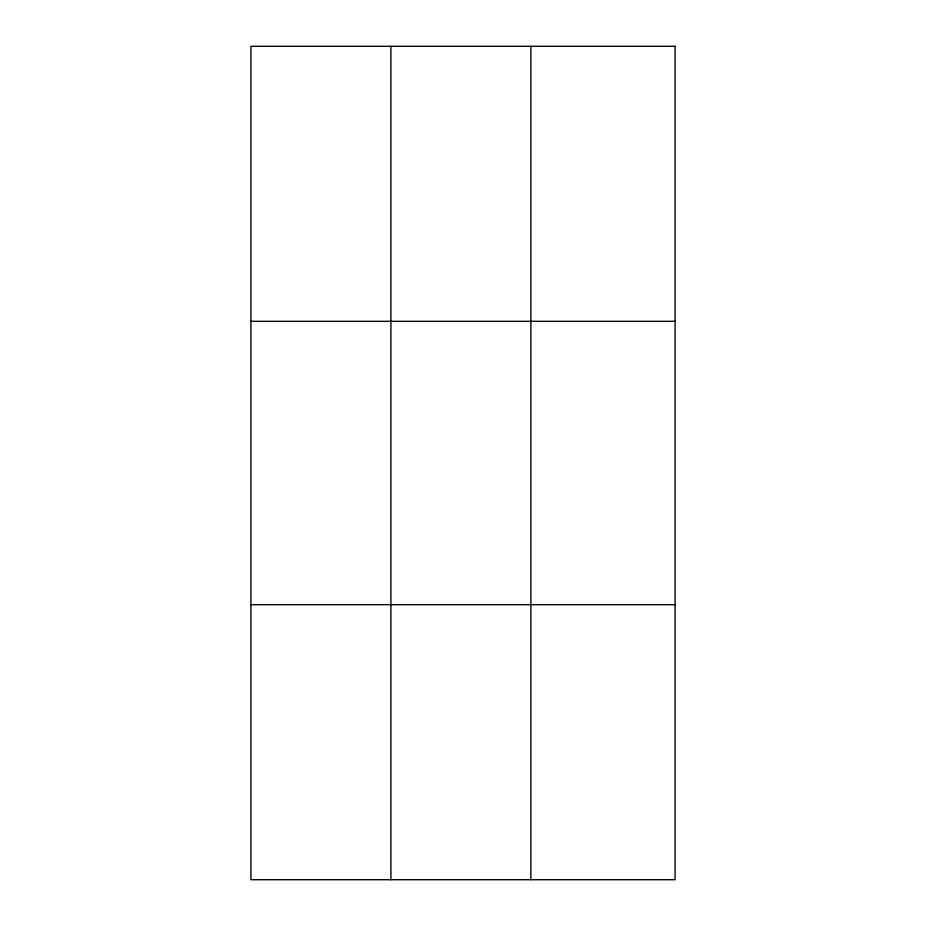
<?xml version="1.0" encoding="UTF-8"?>
<svg xmlns="http://www.w3.org/2000/svg" width="926" height="926" viewBox="0 0 926 926"><rect width="100%" height="100%" fill="white"/><g stroke="black" fill="none" stroke-linecap="round" stroke-linejoin="round"><path stroke-width="1.39" d="M390.899 879.7L390.899 46.3M530.864 879.7L530.864 46.3M250.934 321.322L675.066 321.322M250.934 604.678L675.066 604.678M675.066 46.3L675.066 879.7L250.934 879.7L250.934 46.3L675.066 46.3"/></g></svg>
